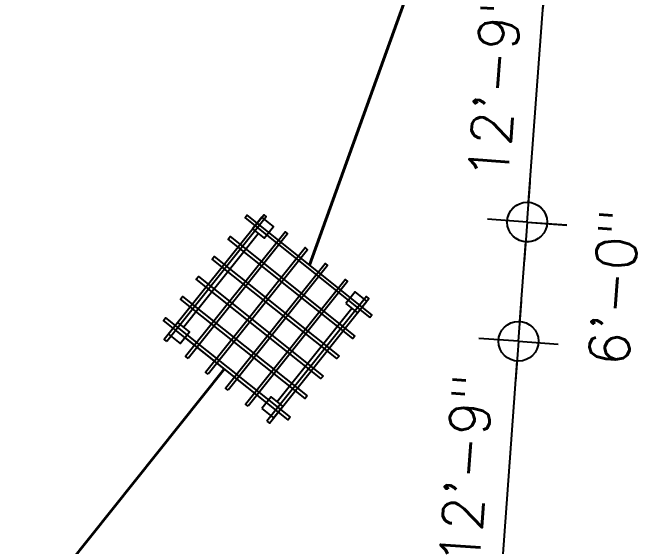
# Model space of a CAD drawing. Extents: x 2080 to 102399, y 2071 to 93424.
# Drawn here: x 87237 to 87617.1, y 81642.6 to 81964 of the extents above; entities that cross this region are included whole.
import ezdxf

# ---------------------------------------------------------------- set-up
doc = ezdxf.new("R2010")
doc.units = 0
doc.header["$LTSCALE"] = 20
doc.header["$MEASUREMENT"] = 0
doc.header["$PDMODE"] = 34
doc.header["$PDSIZE"] = 5
doc.layers.add('DIMLINE', color=254, linetype='Continuous')
doc.layers.add('fence', color=13, linetype='FENCELINE2', lineweight=40)
doc.styles.add('STYLE1', font='romans.shx')
doc.linetypes.add('FENCELINE2', pattern='A,0.25,-0.1,[132,ltypeshp.shx,S=0.1,R=0,X=-0.1,Y=0],-0.1,1', length=1.45)
doc.dimstyles.get("Standard").update_dxf_attribs({"dimtxt": 24, "dimasz": 12, "dimexe": 0.18, "dimexo": 0.0625, "dimgap": 0, "dimtad": 1, "dimzin": 1, "dimdsep": 46, "dimlunit": 4, "dimtxsty": 'STYLE1', "dimblk": 'BLK', "dimcen": 0, "dimse1": 1, "dimse2": 1, "dimclrt": 3, "dimazin": 0, "dimtfac": 1, "dimtix": 1, "dimtmove": 2, "dimatfit": 3, "dimldrblk": 'BLK', "dimfxl": 1, "dimtolj": 1, "dimtzin": 0, "dimarcsym": 0})

# ---------------------------------------------------------------- blocks, each defined once
blk = doc.blocks.new('BLK')
for q in [(0, 2), (-2, 0), (0, -2), (2, 0)]:
    blk.add_line((0, 0), q)
blk.add_circle((0, 0), 1)
blk = doc.blocks.new('*D427')
at = {"layer": 'Defpoints', "color": 0, "ltscale": 0.5, "transparency": 16777216}
for p in [(87465.55, 81771.61, 0), (87541.41, 81766.1), (87454.47, 81618.95, 0)]:
    blk.add_point(p, dxfattribs=at)
at = {"layer": 'DIMLINE', "color": 0, "lineweight": -2, "ltscale": 0.5, "transparency": 16777216}
blk.add_line((87531.2, 81625.42), (87540.54, 81754.13), dxfattribs=at)
at = {"layer": 'DIMLINE', "color": 0, "lineweight": -2, "ltscale": 0.5, "transparency": 16777216, "xscale": 12, "yscale": 12, "zscale": 12}
for p, rotation in [((87541.41, 81766.1), 85.84863531389202), ((87530.33, 81613.45), 265.848635313892)]:
    blk.add_blockref('BLK', p, dxfattribs=dict(at, rotation=rotation))
at = {"layer": 'DIMLINE', "color": 3, "ltscale": 0.5, "transparency": 16777216, "insert": (87509.84, 81688.86), "char_height": 24, "attachment_point": 5, "rotation": 85.8486, "style": 'STYLE1'}
blk.add_mtext('\\A1;12\'-9"', dxfattribs=at)
blk = doc.blocks.new('*D428')
at = {"layer": 'Defpoints', "color": 0, "ltscale": 0.5, "transparency": 16777216}
for p in [(87470.79, 81843.42, 0), (87546.62, 81837.91), (87465.58, 81771.61, 0)]:
    blk.add_point(p, dxfattribs=at)
at = {"layer": 'DIMLINE', "color": 0, "lineweight": -2, "ltscale": 0.5, "transparency": 16777216}
blk.add_line((87542.28, 81778.07), (87545.76, 81825.94), dxfattribs=at)
at = {"layer": 'DIMLINE', "color": 0, "lineweight": -2, "ltscale": 0.5, "transparency": 16777216, "xscale": 12, "yscale": 12, "zscale": 12}
for p, rotation in [((87546.62, 81837.91), 85.84863531389382), ((87541.41, 81766.1), 265.8486353138938)]:
    blk.add_blockref('BLK', p, dxfattribs=dict(at, rotation=rotation))
at = {"layer": 'DIMLINE', "color": 3, "ltscale": 0.5, "transparency": 16777216, "insert": (87598.82, 81798.55), "char_height": 24, "attachment_point": 5, "rotation": 85.8486, "style": 'STYLE1'}
blk.add_mtext('\\A1;6\'-0"', dxfattribs=at)
blk = doc.blocks.new('*D429')
at = {"layer": 'Defpoints', "color": 0, "ltscale": 0.5, "transparency": 16777216}
for p in [(87481.98, 81996.01), (87557.79, 81990.45), (87470.79, 81843.42, 0)]:
    blk.add_point(p, dxfattribs=at)
at = {"layer": 'DIMLINE', "color": 0, "lineweight": -2, "ltscale": 0.5, "transparency": 16777216}
blk.add_line((87547.48, 81849.82), (87556.92, 81978.48), dxfattribs=at)
at = {"layer": 'DIMLINE', "color": 0, "lineweight": -2, "ltscale": 0.5, "transparency": 16777216, "xscale": 12, "yscale": 12, "zscale": 12}
for p, rotation in [((87557.79, 81990.45), 85.80482695608022), ((87546.6, 81837.86), 265.8048269560803)]:
    blk.add_blockref('BLK', p, dxfattribs=dict(at, rotation=rotation))
at = {"layer": 'DIMLINE', "color": 3, "ltscale": 0.5, "transparency": 16777216, "insert": (87527.23, 81921.01), "char_height": 24, "attachment_point": 5, "rotation": 85.8048, "style": 'STYLE1'}
blk.add_mtext('\\A1;12\'-9"', dxfattribs=at)
blk = doc.blocks.new('A$C5C1F0894')
at = {"ltscale": 0.5}
for p, q in [((34.35, 37.99, 0), (-28.49, 42.55, 0)), ((-38.51, -33.42, 0), (-33.3, 38.39, 0)), ((33.3, -38.63, 0), (38.51, 33.18, 0)), ((-34.35, -38.23, 0), (28.48, -42.79, 0))]:
    blk.add_line(p, q, dxfattribs=at)
at = {"color": 2, "ltscale": 0.5, "elevation": 0}
for points in [[(-41.95, -46.25), (-43.94, -46.1), (-37, 49.65), (-35, 49.5)], [(-25.59, -47.43), (-27.59, -47.29), (-20.64, 48.46), (-18.64, 48.32)], [(-10.23, -48.55), (-12.23, -48.4), (-5.28, 47.35), (-3.28, 47.2)], [(5.13, -49.66), (3.13, -49.52), (10.08, 46.23), (12.08, 46.09)], [(50.66, 34.8), (50.8, 36.8), (-44.94, 43.75), (-45.09, 41.75)], [(20.49, -50.78), (18.49, -50.63), (25.44, 45.12), (27.44, 44.97)], [(34.85, -51.82), (36.84, -51.96), (43.79, 43.78), (41.8, 43.93)], [(49.62, 20.44), (49.47, 18.45), (-46.28, 25.4), (-46.13, 27.39)], [(48.5, 5.08), (48.36, 3.09), (-47.39, 10.04), (-47.25, 12.03)], [(47.39, -10.28), (47.24, -12.27), (-48.5, -5.32), (-48.36, -3.33)], [(46.27, -25.64), (46.13, -27.63), (-49.62, -20.68), (-49.47, -18.69)], [(45.09, -41.99), (44.94, -43.99), (-50.81, -37.04), (-50.66, -35.04)]]:
    blk.add_lwpolyline(points, close=True, dxfattribs=at)
at = {"ltscale": 0.5, "elevation": 0}
for points in [[(-37.79, 38.72), (-28.81, 38.07), (-28.16, 47.04), (-37.14, 47.69)], [(34.02, 33.51), (43, 32.85), (43.65, 41.83), (34.67, 42.48)], [(-43.65, -42.07), (-34.68, -42.72), (-34.02, -33.74), (-43, -33.09)], [(28.16, -47.28), (37.14, -47.93), (37.79, -38.96), (28.81, -38.31)]]:
    blk.add_lwpolyline(points, close=True, dxfattribs=at)

msp = doc.modelspace()

# ---------------------------------------------------------------- linework, layer by layer
at = {"layer": 'fence', "linetype": 'Continuous', "ltscale": 0.5}
for p, q in [((87481.868, 81996.015, 0), (87415.71, 81812.024)), ((87236.97, 81589.838), (87364.312, 81749.41))]:
    msp.add_line(p, q, dxfattribs=at)

# ---------------------------------------------------------------- block references
at = {"ltscale": 0.5, "rotation": 325.5605838267114}
msp.add_blockref('A$C5C1F0894', (87390.516, 81780.467, 0), dxfattribs=at)

# ---------------------------------------------------------------- dimensions: what is measured, and where the dimension line sits
at = {"layer": 'DIMLINE', "ltscale": 0.5}
for base, p1, p2, angle, picture, middle in [((87557.795, 81990.446), (87470.792, 81843.416, 0), (87481.985, 81996.007), 85.80483, '*D429', (87527.234, 81921.011)), ((87546.624, 81837.912), (87465.58, 81771.605, 0), (87470.792, 81843.416, 0), 85.84864, '*D428', (87598.823, 81798.553)), ((87541.412, 81766.101), (87454.47, 81618.953, 0), (87465.55, 81771.608, 0), 85.84864, '*D427', (87509.839, 81688.864))]:
    dim = msp.add_linear_dim(base=base, p1=p1, p2=p2, angle=angle, dimstyle='Standard', override={"dimfxl": 0.18, "dimarcsym": 1}, dxfattribs=at)
    dim.commit()
    dim.dimension.update_dxf_attribs({"geometry": picture, "text_midpoint": middle, "dimtype": 161})

doc.saveas('drawing.dxf')
